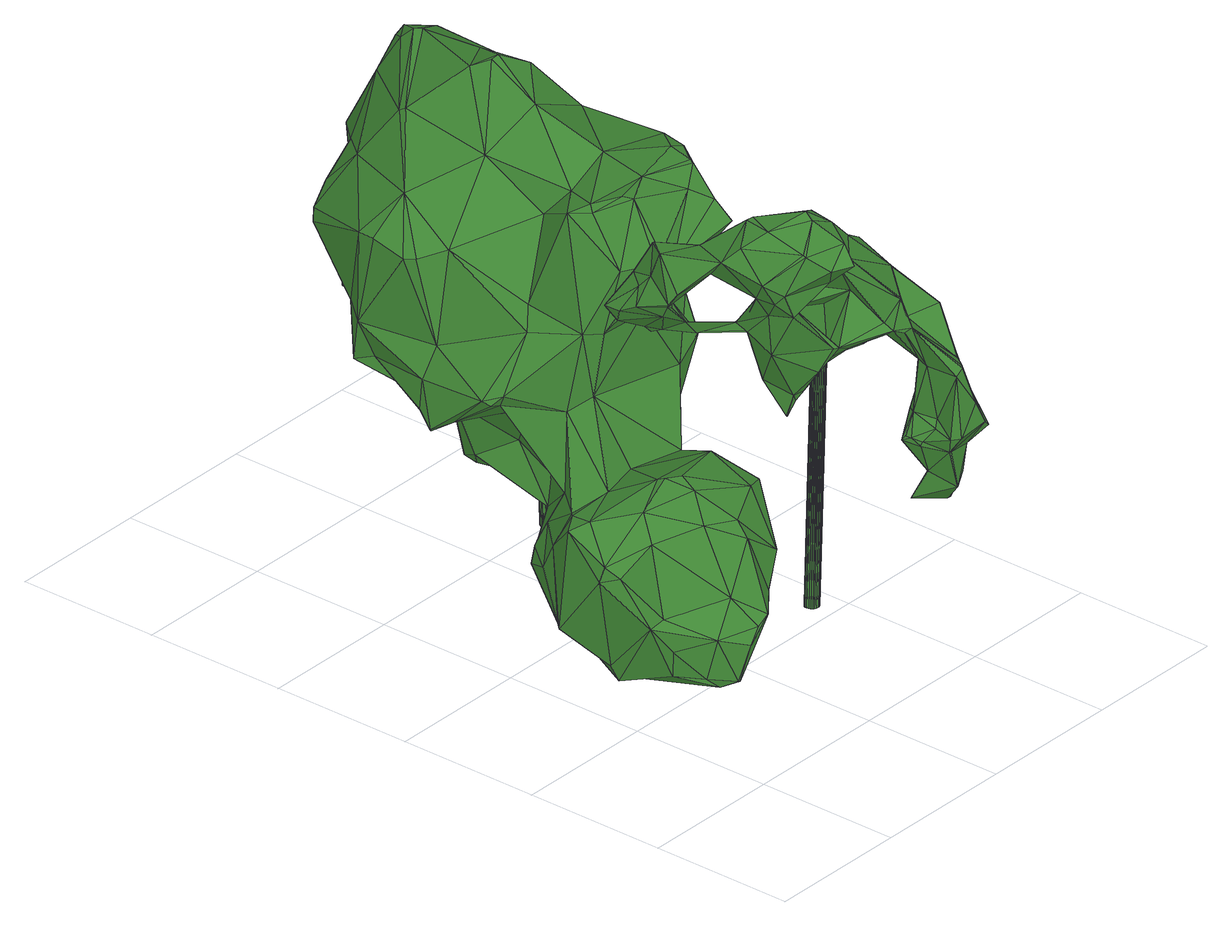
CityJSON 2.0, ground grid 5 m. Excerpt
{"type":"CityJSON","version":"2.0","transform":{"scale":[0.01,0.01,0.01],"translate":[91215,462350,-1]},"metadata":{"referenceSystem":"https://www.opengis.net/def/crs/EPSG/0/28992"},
"CityObjects":{
"tree1":{"type":"SolitaryVegetationObject","attributes":{"gtid":60,"crown_width_m":7.82,"crown_median_z":9.29,"trunk_H_m":9.91,"trunk_DBH_m":0.479,"trunk_radius_m":0.239,"trunk_base_height_m":-0.62,"original_gtid":"60"},"geometry":[{"type":"Solid","lod":"3","boundaries":[[[[0,1,2]],[[0,3,1]],[[4,5,6]],[[7,8,9]],[[10,11,12]],[[13,14,15]],[[16,17,18]],[[19,20,21]],[[12,20,19]],[[22,23,24]],[[25,26,27]],[[28,29,30]],[[28,30,31]],[[28,31,29]],[[31,32,33]],[[34,30,35]],[[36,37,38]],[[17,39,40]],[[41,42,25]],[[43,44,45]],[[15,46,8]],[[47,48,49]],[[50,49,48]],[[51,52,53]],[[54,55,56]],[[36,38,4]],[[55,57,56]],[[58,59,60]],[[39,17,16]],[[61,51,53]],[[62,63,61]],[[62,61,64]],[[65,39,16]],[[62,64,66]],[[67,68,69]],[[70,69,68]],[[9,36,7]],[[15,71,46]],[[15,14,71]],[[72,16,18]],[[72,65,16]],[[73,59,74]],[[75,76,77]],[[78,79,80]],[[81,82,80]],[[17,83,18]],[[72,18,83]],[[14,13,84]],[[42,41,85]],[[6,5,86]],[[70,87,88]],[[89,25,42]],[[89,42,83]],[[90,25,89]],[[91,92,93]],[[94,93,92]],[[51,61,63]],[[25,27,41]],[[27,95,41]],[[96,97,98]],[[99,100,101]],[[102,103,104]],[[65,104,103]],[[101,100,105]],[[84,106,23]],[[66,64,107]],[[8,108,109]],[[110,97,111]],[[50,112,113]],[[13,114,84]],[[115,114,13]],[[116,117,24]],[[118,39,119]],[[118,119,74]],[[120,93,121]],[[122,93,120]],[[123,32,31]],[[124,125,126]],[[124,126,127]],[[47,128,129]],[[45,130,81]],[[131,66,132]],[[110,128,133]],[[134,99,135]],[[24,106,116]],[[136,116,106]],[[96,98,127]],[[115,137,114]],[[117,22,24]],[[138,2,139]],[[78,82,140]],[[134,140,82]],[[141,128,142]],[[22,71,23]],[[40,118,83]],[[89,83,118]],[[5,143,144]],[[4,143,5]],[[8,109,15]],[[90,0,2]],[[53,43,61]],[[106,84,114]],[[106,114,136]],[[31,145,123]],[[137,136,114]],[[137,146,136]],[[147,148,57]],[[51,63,52]],[[62,52,63]],[[62,66,52]],[[52,66,131]],[[54,131,55]],[[61,43,64]],[[84,23,14]],[[87,70,149]],[[87,149,150]],[[151,58,152]],[[29,35,30]],[[102,10,152]],[[40,83,17]],[[65,103,119]],[[27,11,95]],[[131,53,52]],[[152,103,102]],[[54,53,131]],[[153,0,74]],[[74,0,90]],[[132,55,131]],[[57,55,132]],[[81,130,82]],[[154,82,130]],[[117,135,101]],[[117,101,22]],[[49,142,128]],[[49,128,47]],[[138,26,25]],[[121,93,94]],[[12,19,10]],[[155,26,29]],[[27,26,155]],[[10,19,3]],[[156,3,19]],[[111,97,129]],[[95,102,104]],[[157,158,142]],[[133,157,142]],[[94,158,121]],[[80,82,78]],[[87,159,160]],[[27,20,11]],[[161,105,100]],[[0,153,59]],[[134,154,99]],[[92,91,150]],[[116,123,117]],[[19,69,156]],[[162,163,164]],[[145,165,123]],[[166,167,13]],[[123,165,168]],[[25,90,138]],[[158,157,76]],[[157,141,169]],[[170,171,172]],[[88,160,173]],[[88,87,160]],[[71,98,46]],[[113,112,110]],[[113,49,50]],[[142,49,113]],[[174,175,91]],[[89,118,74]],[[13,167,115]],[[8,176,9]],[[37,9,176]],[[1,69,177]],[[1,156,69]],[[120,178,122]],[[113,133,142]],[[113,110,133]],[[178,175,174]],[[179,30,164]],[[175,160,159]],[[96,127,180]],[[132,66,181]],[[59,153,74]],[[124,127,125]],[[164,34,182]],[[15,180,166]],[[109,180,15]],[[183,68,171]],[[14,23,71]],[[138,90,2]],[[15,166,13]],[[167,184,115]],[[115,185,137]],[[184,185,115]],[[179,79,78]],[[38,37,186]],[[93,174,91]],[[183,184,94]],[[92,183,94]],[[137,185,146]],[[123,168,117]],[[99,154,100]],[[98,176,46]],[[8,46,176]],[[37,36,9]],[[34,162,182]],[[132,181,57]],[[121,158,76]],[[178,121,187]],[[178,187,160]],[[7,188,108]],[[98,97,176]],[[37,176,97]],[[136,146,32]],[[167,166,189]],[[160,75,77]],[[177,2,1]],[[139,190,162]],[[163,162,190]],[[164,182,162]],[[135,99,101]],[[80,45,81]],[[121,178,120]],[[134,82,154]],[[151,3,0]],[[103,60,73]],[[21,155,29]],[[0,59,58]],[[151,0,58]],[[1,3,156]],[[21,27,155]],[[160,191,43]],[[77,191,160]],[[47,129,188]],[[108,188,129]],[[101,105,127]],[[22,101,127]],[[158,141,142]],[[192,173,190]],[[19,193,33]],[[71,22,127]],[[71,127,98]],[[92,68,183]],[[10,3,151]],[[88,177,70]],[[184,171,185]],[[183,171,184]],[[6,36,4]],[[45,80,79]],[[161,76,169]],[[157,169,76]],[[164,194,147]],[[21,20,27]],[[171,195,172]],[[145,31,30]],[[169,126,125]],[[145,30,196]],[[179,196,30]],[[34,164,30]],[[194,148,147]],[[74,119,73]],[[95,85,41]],[[104,85,95]],[[136,32,116]],[[123,116,32]],[[32,185,197]],[[144,112,50]],[[4,38,143]],[[32,146,185]],[[97,110,186]],[[97,186,37]],[[47,188,86]],[[5,47,86]],[[45,44,130]],[[160,175,178]],[[143,186,144]],[[130,44,191]],[[143,38,186]],[[110,112,144]],[[110,144,186]],[[178,174,122]],[[179,147,79]],[[164,147,179]],[[177,69,70]],[[32,198,33]],[[157,133,128]],[[170,67,197]],[[89,74,90]],[[65,119,39]],[[75,187,121]],[[35,138,139]],[[88,139,177]],[[173,139,88]],[[2,177,139]],[[67,198,197]],[[10,102,11]],[[35,139,162]],[[75,160,187]],[[117,168,135]],[[24,23,106]],[[166,180,126]],[[125,105,161]],[[169,125,161]],[[127,105,125]],[[7,108,8]],[[179,199,196]],[[145,196,199]],[[173,160,148]],[[43,53,148]],[[43,148,160]],[[54,148,53]],[[148,163,173]],[[164,163,194]],[[148,194,163]],[[128,111,129]],[[109,108,129]],[[109,129,180]],[[54,56,148]],[[191,44,43]],[[148,56,57]],[[6,200,36]],[[86,200,6]],[[36,200,7]],[[135,168,140]],[[135,140,134]],[[91,175,150]],[[201,202,45]],[[107,202,201]],[[130,100,154]],[[163,190,173]],[[197,185,203]],[[197,203,170]],[[68,92,149]],[[170,68,67]],[[139,173,192]],[[32,197,198]],[[67,69,198]],[[69,19,198]],[[152,58,60]],[[19,33,198]],[[138,35,26]],[[26,35,29]],[[34,35,162]],[[140,165,145]],[[168,165,140]],[[121,76,75]],[[147,57,201]],[[161,77,76]],[[45,147,201]],[[45,79,147]],[[43,202,64]],[[45,202,43]],[[201,57,181]],[[39,118,40]],[[77,130,191]],[[68,149,70]],[[139,192,190]],[[102,95,11]],[[12,11,20]],[[5,48,47]],[[170,172,195]],[[151,152,10]],[[150,149,92]],[[127,126,180]],[[140,199,78]],[[166,126,169]],[[78,199,179]],[[145,199,140]],[[161,100,130]],[[128,141,157]],[[150,159,87]],[[167,189,184]],[[128,110,111]],[[94,184,189]],[[96,129,97]],[[180,129,96]],[[31,33,193]],[[19,21,193]],[[29,193,21]],[[31,193,29]],[[68,195,171]],[[170,195,68]],[[77,161,130]],[[83,85,72]],[[42,85,83]],[[144,50,48]],[[144,48,5]],[[171,170,203]],[[171,203,185]],[[103,73,119]],[[93,122,174]],[[158,189,141]],[[141,189,166]],[[166,169,141]],[[94,189,158]],[[104,65,85]],[[72,85,65]],[[59,73,60]],[[103,152,60]],[[7,200,188]],[[188,200,86]],[[175,159,150]],[[181,107,201]],[[66,107,181]],[[107,64,202]],[[204,205,206]],[[204,206,207]],[[207,206,208]],[[207,208,209]],[[206,205,210]],[[206,210,208]],[[208,210,211]],[[208,211,209]],[[210,205,212]],[[210,212,211]],[[211,212,213]],[[211,213,209]],[[212,205,214]],[[212,214,213]],[[213,214,215]],[[213,215,209]],[[214,205,216]],[[214,216,215]],[[215,216,217]],[[215,217,209]],[[216,205,218]],[[216,218,217]],[[217,218,219]],[[217,219,209]],[[218,205,220]],[[218,220,219]],[[219,220,221]],[[219,221,209]],[[220,205,222]],[[220,222,221]],[[221,222,223]],[[221,223,209]],[[222,205,224]],[[222,224,223]],[[223,224,225]],[[223,225,209]],[[224,205,226]],[[224,226,225]],[[225,226,227]],[[225,227,209]],[[226,205,228]],[[226,228,227]],[[227,228,229]],[[227,229,209]],[[228,205,230]],[[228,230,229]],[[229,230,231]],[[229,231,209]],[[230,205,232]],[[230,232,231]],[[231,232,233]],[[231,233,209]],[[232,205,234]],[[232,234,233]],[[233,234,235]],[[233,235,209]],[[234,205,236]],[[234,236,235]],[[235,236,237]],[[235,237,209]],[[236,205,238]],[[236,238,237]],[[237,238,239]],[[237,239,209]],[[238,205,240]],[[238,240,239]],[[239,240,241]],[[239,241,209]],[[240,205,242]],[[240,242,241]],[[241,242,243]],[[241,243,209]],[[242,205,244]],[[242,244,243]],[[243,244,245]],[[243,245,209]],[[244,205,246]],[[244,246,245]],[[245,246,247]],[[245,247,209]],[[246,205,248]],[[246,248,247]],[[247,248,249]],[[247,249,209]],[[248,205,250]],[[248,250,249]],[[249,250,251]],[[249,251,209]],[[250,205,252]],[[250,252,251]],[[251,252,253]],[[251,253,209]],[[252,205,204]],[[252,204,253]],[[253,204,207]],[[253,207,209]]]]}]},
"tree2":{"type":"SolitaryVegetationObject","attributes":{"gtid":61,"crown_width_m":14.91,"crown_median_z":4.48,"trunk_H_m":5.34,"trunk_DBH_m":0.631,"trunk_radius_m":0.315,"trunk_base_height_m":-0.86,"original_gtid":"61"},"geometry":[{"type":"Solid","lod":"3","boundaries":[[[[254,255,256]],[[254,256,257]],[[258,259,260]],[[258,260,261]],[[262,263,264]],[[265,263,262]],[[266,267,268]],[[269,270,271]],[[272,273,274]],[[272,274,275]],[[276,277,278]],[[279,280,281]],[[282,257,256]],[[282,256,283]],[[284,285,286]],[[287,288,289]],[[287,289,290]],[[291,292,293]],[[294,295,296]],[[297,298,299]],[[300,301,302]],[[303,304,305]],[[285,259,258]],[[306,307,308]],[[309,307,306]],[[299,310,311]],[[283,255,312]],[[313,259,314]],[[315,293,316]],[[317,318,319]],[[280,320,281]],[[321,304,322]],[[321,322,323]],[[324,307,325]],[[312,326,283]],[[327,283,326]],[[328,295,329]],[[330,331,329]],[[323,332,321]],[[285,333,259]],[[286,285,258]],[[334,335,336]],[[334,336,337]],[[338,339,340]],[[341,342,343]],[[266,344,345]],[[346,347,348]],[[349,305,350]],[[328,296,295]],[[328,351,296]],[[266,345,267]],[[352,267,345]],[[353,327,326]],[[354,291,355]],[[299,311,356]],[[258,357,286]],[[261,357,258]],[[313,358,359]],[[360,361,362]],[[363,364,365]],[[366,367,368]],[[294,369,370]],[[371,275,349]],[[372,373,374]],[[375,376,377]],[[378,276,341]],[[276,378,279]],[[303,349,275]],[[379,298,380]],[[338,265,381]],[[340,265,338]],[[357,382,286]],[[357,383,384]],[[385,369,386]],[[387,369,385]],[[388,376,389]],[[303,305,349]],[[377,376,390]],[[372,391,392]],[[372,380,391]],[[388,335,376]],[[310,298,379]],[[393,376,394]],[[335,334,385]],[[357,282,383]],[[395,396,397]],[[398,397,396]],[[308,399,309]],[[309,306,308]],[[269,271,400]],[[312,255,401]],[[402,348,347]],[[379,380,403]],[[392,404,373]],[[392,269,404]],[[316,405,340]],[[405,406,340]],[[340,406,265]],[[300,295,301]],[[381,265,262]],[[407,332,323]],[[408,273,409]],[[392,391,269]],[[355,410,411]],[[379,403,412]],[[260,403,261]],[[413,414,264]],[[280,415,320]],[[416,417,418]],[[350,419,349]],[[330,420,421]],[[264,421,420]],[[422,423,424]],[[420,329,295]],[[425,324,325]],[[425,325,341]],[[310,299,298]],[[360,362,314]],[[333,360,314]],[[285,426,333]],[[360,333,426]],[[305,304,350]],[[353,427,428]],[[353,428,384]],[[429,430,431]],[[277,417,432]],[[380,298,297]],[[380,297,433]],[[313,412,260]],[[313,260,259]],[[259,333,314]],[[378,343,434]],[[378,341,343]],[[435,261,403]],[[276,278,341]],[[284,436,285]],[[433,437,270]],[[297,437,433]],[[310,379,313]],[[313,379,412]],[[315,438,291]],[[418,290,397]],[[271,439,400]],[[342,422,343]],[[434,343,422]],[[323,440,377]],[[322,440,323]],[[369,294,296]],[[441,442,427]],[[377,440,375]],[[323,377,407]],[[402,443,348]],[[402,444,443]],[[393,407,390]],[[393,390,376]],[[413,381,414]],[[445,446,447]],[[445,448,446]],[[265,406,263]],[[406,405,263]],[[429,431,449]],[[440,408,375]],[[440,273,408]],[[377,390,407]],[[284,450,451]],[[279,277,276]],[[281,277,279]],[[371,272,275]],[[398,396,452]],[[453,454,288]],[[269,400,404]],[[455,418,415]],[[351,386,369]],[[453,456,454]],[[457,354,458]],[[453,347,456]],[[347,459,456]],[[459,454,456]],[[453,332,402]],[[347,453,402]],[[321,332,453]],[[407,393,332]],[[402,332,393]],[[402,393,444]],[[267,352,268]],[[293,441,316]],[[444,393,394]],[[394,376,335]],[[460,461,263]],[[401,461,460]],[[445,384,448]],[[462,446,463]],[[261,282,357]],[[436,268,352]],[[284,451,436]],[[303,275,274]],[[304,303,274]],[[388,389,411]],[[309,325,307]],[[285,436,464]],[[285,464,426]],[[431,351,449]],[[464,436,352]],[[465,466,428]],[[415,417,320]],[[384,428,463]],[[302,420,300]],[[284,382,450]],[[467,324,463]],[[468,319,318]],[[342,309,371]],[[425,278,432]],[[281,320,277]],[[384,445,357]],[[382,357,445]],[[366,424,423]],[[368,424,366]],[[418,417,415]],[[437,469,270]],[[400,470,471]],[[472,411,410]],[[345,473,352]],[[387,385,334]],[[387,334,337]],[[277,432,278]],[[474,257,282]],[[464,473,426]],[[283,256,255]],[[452,396,395]],[[475,370,337]],[[454,289,288]],[[476,449,328]],[[463,466,467]],[[451,266,268]],[[464,352,473]],[[344,271,270]],[[257,474,372]],[[380,372,474]],[[460,312,401]],[[477,290,418]],[[341,278,425]],[[475,294,370]],[[447,446,462]],[[437,478,469]],[[321,350,304]],[[453,350,321]],[[479,299,356]],[[319,395,317]],[[346,430,429]],[[421,461,401]],[[421,264,461]],[[369,296,351]],[[421,401,255]],[[335,480,336]],[[388,480,335]],[[350,453,287]],[[475,336,480]],[[475,337,336]],[[449,476,481]],[[476,459,481]],[[482,483,273]],[[425,462,324]],[[463,324,462]],[[395,290,289]],[[459,347,481]],[[484,485,486]],[[425,432,447]],[[263,461,264]],[[302,413,264]],[[326,487,353]],[[428,354,457]],[[477,418,455]],[[477,287,290]],[[316,339,315]],[[340,339,316]],[[351,431,386]],[[451,450,382]],[[400,439,470]],[[287,477,488]],[[272,399,482]],[[389,489,411]],[[386,490,385]],[[485,411,489]],[[485,489,486]],[[444,490,443]],[[394,490,444]],[[451,382,445]],[[286,382,284]],[[451,268,436]],[[344,266,439]],[[437,299,478]],[[299,437,297]],[[412,403,260]],[[447,432,416]],[[257,374,254]],[[374,471,254]],[[270,269,433]],[[294,472,301]],[[381,262,414]],[[389,483,489]],[[482,399,483]],[[384,383,327]],[[384,327,353]],[[316,441,491]],[[483,389,492]],[[483,492,409]],[[397,290,395]],[[272,482,273]],[[491,487,312]],[[326,312,487]],[[320,417,277]],[[420,295,300]],[[328,449,351]],[[491,441,427]],[[316,263,405]],[[374,404,471]],[[416,432,417]],[[372,374,257]],[[344,439,271]],[[264,420,302]],[[328,329,331]],[[338,472,410]],[[459,289,454]],[[317,289,459]],[[460,263,491]],[[460,491,312]],[[491,263,316]],[[270,469,344]],[[368,367,280]],[[273,440,322]],[[433,269,391]],[[471,493,364]],[[273,483,409]],[[399,489,483]],[[428,457,465]],[[273,322,274]],[[455,488,477]],[[481,346,429]],[[346,481,347]],[[429,449,481]],[[371,423,342]],[[349,423,371]],[[342,423,422]],[[366,419,455]],[[423,349,419]],[[327,383,283]],[[282,283,383]],[[345,469,494]],[[314,358,313]],[[264,414,262]],[[368,280,424]],[[279,424,280]],[[488,455,419]],[[488,419,350]],[[422,424,434]],[[378,424,279]],[[434,424,378]],[[448,463,446]],[[381,413,338]],[[490,495,443]],[[484,355,485]],[[399,486,489]],[[363,365,496]],[[471,364,497]],[[471,497,254]],[[471,404,400]],[[373,404,374]],[[373,372,392]],[[453,288,287]],[[411,472,480]],[[411,480,388]],[[415,280,367]],[[344,469,345]],[[335,490,394]],[[385,490,335]],[[472,475,480]],[[294,475,472]],[[299,479,478]],[[255,254,498]],[[254,499,498]],[[328,331,363]],[[328,363,476]],[[476,500,459]],[[498,331,330]],[[421,498,330]],[[387,370,369]],[[387,337,370]],[[395,289,317]],[[452,395,319]],[[355,291,410]],[[415,367,455]],[[455,367,366]],[[469,478,494]],[[356,311,359]],[[313,359,310]],[[311,310,359]],[[463,428,466]],[[315,291,293]],[[494,473,345]],[[338,410,438]],[[438,410,291]],[[474,435,380]],[[324,467,307]],[[354,355,458]],[[474,282,435]],[[282,261,435]],[[365,452,496]],[[319,468,452]],[[496,452,468]],[[397,470,418]],[[416,470,439]],[[418,470,416]],[[408,492,375]],[[467,501,502]],[[307,467,502]],[[503,318,500]],[[409,492,408]],[[465,457,501]],[[292,291,354]],[[504,484,501]],[[355,484,504]],[[254,497,499]],[[448,384,463]],[[363,499,364]],[[497,364,499]],[[494,479,505]],[[478,479,494]],[[425,447,462]],[[255,498,421]],[[504,458,355]],[[294,301,295]],[[491,427,487]],[[353,487,427]],[[423,419,366]],[[287,488,350]],[[473,494,505]],[[503,500,476]],[[386,431,430]],[[342,325,309]],[[426,505,360]],[[473,505,426]],[[505,361,360]],[[484,308,501]],[[486,308,484]],[[467,466,501]],[[292,354,428]],[[308,486,399]],[[341,325,342]],[[371,309,272]],[[433,391,380]],[[376,492,389]],[[375,492,376]],[[411,485,355]],[[465,501,466]],[[272,309,399]],[[304,274,322]],[[338,301,472]],[[338,413,301]],[[302,301,413]],[[398,470,397]],[[416,439,506]],[[266,506,439]],[[315,339,438]],[[471,470,398]],[[504,501,458]],[[438,339,338]],[[451,506,266]],[[445,506,451]],[[445,416,506]],[[445,447,416]],[[380,435,403]],[[308,307,502]],[[308,502,501]],[[364,493,365]],[[457,458,501]],[[365,493,452]],[[452,493,398]],[[471,398,493]],[[499,331,498]],[[363,331,499]],[[330,329,420]],[[496,507,363]],[[468,507,496]],[[292,428,442]],[[428,427,442]],[[503,507,318]],[[318,507,468]],[[363,507,476]],[[441,293,442]],[[292,442,293]],[[476,507,503]],[[443,495,348]],[[508,386,495]],[[508,495,490]],[[508,490,386]],[[361,356,362]],[[505,356,361]],[[479,356,505]],[[314,362,358]],[[356,358,362]],[[356,359,358]],[[346,348,495]],[[430,346,495]],[[430,495,386]],[[317,500,318]],[[459,500,317]],[[509,510,511]],[[509,511,512]],[[512,511,513]],[[512,513,514]],[[511,510,515]],[[511,515,513]],[[513,515,516]],[[513,516,514]],[[515,510,517]],[[515,517,516]],[[516,517,518]],[[516,518,514]],[[517,510,519]],[[517,519,518]],[[518,519,520]],[[518,520,514]],[[519,510,521]],[[519,521,520]],[[520,521,522]],[[520,522,514]],[[521,510,523]],[[521,523,522]],[[522,523,524]],[[522,524,514]],[[523,510,525]],[[523,525,524]],[[524,525,526]],[[524,526,514]],[[525,510,527]],[[525,527,526]],[[526,527,528]],[[526,528,514]],[[527,510,529]],[[527,529,528]],[[528,529,530]],[[528,530,514]],[[529,510,531]],[[529,531,530]],[[530,531,532]],[[530,532,514]],[[531,510,533]],[[531,533,532]],[[532,533,534]],[[532,534,514]],[[533,510,535]],[[533,535,534]],[[534,535,536]],[[534,536,514]],[[535,510,537]],[[535,537,536]],[[536,537,538]],[[536,538,514]],[[537,510,539]],[[537,539,538]],[[538,539,540]],[[538,540,514]],[[539,510,541]],[[539,541,540]],[[540,541,542]],[[540,542,514]],[[541,510,543]],[[541,543,542]],[[542,543,544]],[[542,544,514]],[[543,510,545]],[[543,545,544]],[[544,545,546]],[[544,546,514]],[[545,510,547]],[[545,547,546]],[[546,547,548]],[[546,548,514]],[[547,510,549]],[[547,549,548]],[[548,549,550]],[[548,550,514]],[[549,510,551]],[[549,551,550]],[[550,551,552]],[[550,552,514]],[[551,510,553]],[[551,553,552]],[[552,553,554]],[[552,554,514]],[[553,510,555]],[[553,555,554]],[[554,555,556]],[[554,556,514]],[[555,510,557]],[[555,557,556]],[[556,557,558]],[[556,558,514]],[[557,510,509]],[[557,509,558]],[[558,509,512]],[[558,512,514]]]]}]}
},
"vertices":[
[1047,284,748],[1050,265,939],[1113,285,921],[1044,228,929],[449,1001,1121],[454,955,1082],[446,999,1121],[492,857,1257],[476,807,1361],[522,873,1355],[1049,112,932],[1125,101,812],[1082,117,945],[604,510,1300],[584,577,1416],[542,620,1370],[1110,199,447],[1132,208,440],[1131,205,441],[988,238,1084],[1096,132,946],[1111,161,952],[734,654,1433],[683,552,1440],[804,503,1476],[1150,213,767],[1163,289,915],[1154,158,845],[1081,363,1016],[1179,288,1070],[1163,487,1071],[1083,400,1200],[879,395,1318],[979,275,1179],[1229,515,1006],[1195,456,986],[530,956,1220],[592,945,1257],[533,956,1218],[1020,269,462],[1117,228,474],[1174,90,718],[1151,154,685],[1087,777,858],[1105,703,965],[1137,774,1037],[616,767,1344],[495,810,1130],[524,907,1047],[565,872,1031],[551,903,1019],[1126,838,749],[1153,833,748],[1127,800,749],[1189,754,780],[1272,745,792],[1238,716,823],[1274,706,846],[1033,183,731],[999,251,688],[1004,209,688],[1094,825,795],[1138,839,767],[1129,840,751],[1124,833,826],[1060,119,538],[1203,801,758],[948,315,1091],[799,369,1050],[957,287,1070],[920,430,972],[709,658,1432],[1124,151,554],[1000,214,672],[997,286,669],[860,669,930],[826,630,990],[919,696,981],[1165,782,1166],[1158,758,1061],[1163,816,1134],[1044,876,1058],[1038,800,1130],[1159,200,510],[693,421,1402],[1130,141,653],[434,933,1132],[881,483,922],[1069,543,944],[1092,201,665],[1073,317,740],[784,493,861],[762,418,963],[757,513,849],[687,541,1010],[1151,86,740],[649,762,1310],[614,883,1258],[642,787,1323],[891,778,1311],[882,728,1184],[844,669,1350],[1021,69,743],[1017,113,682],[1021,112,681],[851,620,1315],[797,474,1459],[1171,789,830],[447,750,1215],[461,726,1252],[585,852,1130],[558,828,1127],[553,904,1021],[568,874,1032],[694,412,1396],[651,459,1261],[886,470,1416],[888,553,1425],[1034,214,573],[1031,211,574],[752,538,770],[751,630,864],[751,534,770],[978,484,1324],[693,544,1340],[817,548,1201],[639,560,1228],[708,666,1339],[588,799,1075],[483,781,1180],[968,753,1064],[1202,798,755],[1273,748,794],[623,784,1030],[956,768,1294],[909,640,1352],[841,383,1393],[747,357,1342],[1161,291,914],[1176,476,941],[1024,694,1260],[674,673,1082],[620,782,1029],[476,971,1105],[523,926,1059],[1098,540,1242],[815,322,1346],[1136,714,997],[1139,713,873],[857,457,956],[826,481,898],[1058,198,749],[1006,101,733],[1001,275,685],[897,783,1181],[1147,198,947],[976,258,1064],[677,676,1081],[686,637,1056],[850,506,894],[964,604,841],[860,649,1130],[1226,488,870],[1157,522,873],[1218,544,1003],[1010,583,1200],[635,559,1226],[644,493,1224],[926,611,1351],[715,651,1109],[960,460,1148],[776,532,1141],[947,553,1071],[1100,524,871],[774,519,821],[814,501,868],[524,870,1357],[1022,367,998],[777,522,822],[1140,612,1079],[578,691,1289],[1247,747,822],[1223,538,1001],[779,373,1053],[683,451,1177],[801,407,1265],[561,914,1181],[849,509,895],[439,869,1168],[677,544,1153],[1157,519,875],[1077,691,949],[1128,522,878],[1051,313,1069],[1107,700,966],[804,422,1028],[1125,600,1084],[861,419,1284],[976,275,1177],[1083,688,1132],[482,896,1212],[1182,753,854],[1137,788,843],[818,544,1200],[914,552,38],[890,552,38],[913,558,38],[928,533,1029],[927,539,1029],[904,533,1029],[911,564,38],[925,545,1029],[907,569,38],[921,549,1030],[902,572,38],[916,553,1030],[897,575,38],[911,556,1030],[890,576,38],[904,557,1030],[884,575,39],[898,556,1030],[878,573,39],[892,554,1030],[873,569,39],[887,550,1030],[869,564,39],[883,545,1030],[867,559,38],[881,540,1030],[866,552,38],[880,533,1030],[867,546,38],[881,527,1030],[869,540,38],[883,521,1030],[873,535,38],[887,516,1029],[878,532,38],[892,512,1029],[883,529,38],[897,510,1029],[890,528,38],[904,509,1029],[896,529,37],[910,510,1029],[902,531,37],[916,512,1029],[907,535,37],[921,516,1029],[910,540,37],[924,521,1029],[913,545,38],[927,526,1029],
[650,1395,176],[859,1592,108],[746,1295,104],[544,1223,95],[686,655,160],[477,483,130],[426,520,115],[564,806,100],[1197,2043,128],[1235,1890,93],[1014,1947,101],[1293,1965,103],[458,802,580],[463,774,591],[505,742,592],[258,1045,344],[177,918,480],[253,964,483],[1116,1741,1260],[1166,2006,1302],[976,1934,1440],[986,1742,1455],[1010,1035,1229],[748,983,1127],[1023,978,1167],[942,1084,1276],[727,1117,1325],[716,1002,1180],[740,1091,122],[800,1287,105],[772,662,493],[653,493,362],[776,716,301],[450,1618,1083],[375,1685,1059],[402,1625,767],[483,1337,884],[1172,1804,365],[1256,1681,194],[1346,1652,199],[959,2290,467],[826,2051,506],[784,2150,490],[58,652,160],[61,620,118],[35,474,363],[902,1938,477],[1038,2062,511],[1040,1988,200],[895,1793,1505],[835,1857,1467],[866,1795,1498],[1098,1497,982],[1166,1461,899],[1164,1547,869],[1155,1555,1187],[108,448,178],[93,434,274],[951,1525,110],[210,346,131],[238,290,161],[1383,1695,222],[1376,1743,136],[344,1634,670],[331,1633,571],[310,1575,530],[689,997,1158],[703,1999,1326],[979,2162,1419],[966,2188,1416],[1195,1360,853],[1111,1342,1107],[1014,1408,129],[1018,1381,137],[636,1909,528],[798,1790,427],[745,1803,163],[612,1747,461],[701,2023,1311],[516,411,312],[1015,2421,616],[1073,2413,840],[1064,2401,579],[1088,2500,410],[1263,2034,300],[1318,1851,278],[1328,1935,117],[1095,1167,1174],[1112,1323,1308],[1086,1221,1314],[230,878,504],[331,751,540],[534,2224,918],[388,1923,1060],[556,2240,952],[843,1605,1424],[680,1666,1296],[755,2160,502],[486,680,574],[1054,1389,153],[996,1698,363],[989,1855,607],[195,344,301],[801,932,310],[231,291,163],[181,376,161],[323,251,374],[283,256,346],[249,257,295],[554,1720,482],[667,1489,469],[406,1542,541],[670,1241,1286],[652,1219,1272],[720,1158,1321],[909,2333,421],[1088,2493,409],[1108,1642,1287],[346,1206,184],[379,1220,224],[407,1229,237],[1165,2248,1179],[1100,2395,1006],[1062,2305,1343],[1028,1135,1310],[120,582,114],[221,907,97],[1203,2099,162],[777,813,473],[876,1234,191],[988,1203,335],[914,2427,601],[771,2314,665],[991,2490,391],[1111,2388,869],[1067,2258,933],[1020,2304,1327],[176,959,143],[272,1097,243],[917,2293,1254],[977,2463,980],[316,1377,702],[320,1342,695],[343,1312,729],[354,1336,686],[1139,1753,1057],[312,1018,445],[896,1617,103],[635,2135,1144],[352,817,102],[422,1205,296],[1323,1892,94],[1326,1925,92],[950,2226,1379],[1202,2188,1183],[1199,2148,1167],[1097,2047,573],[1149,2095,689],[274,524,109],[1106,2043,176],[1159,2052,137],[620,1083,1129],[580,1154,684],[596,1127,906],[533,1158,920],[733,1372,1256],[862,1912,205],[779,1783,128],[1031,1225,1335],[883,1369,1327],[832,1174,1335],[1050,1173,974],[501,480,474],[1124,1449,191],[1114,1415,306],[568,2111,786],[599,2191,826],[677,2167,640],[750,1098,926],[157,937,139],[1031,1151,1314],[480,864,96],[688,622,520],[151,775,363],[1271,1864,356],[401,948,507],[1110,2215,1351],[1300,1648,177],[1298,1648,183],[622,2247,1016],[755,2259,1098],[818,1007,445],[941,1140,606],[912,1093,673],[931,1155,585],[587,1990,568],[769,789,502],[735,820,548],[375,1536,542],[493,1831,1184],[362,1724,1051],[615,1289,1260],[373,1852,1070],[1100,1419,546],[843,1695,573],[374,1914,755],[1157,1810,116],[1066,1876,102],[1048,1383,717],[1218,1275,575],[524,539,505],[1205,1460,574],[1223,1424,588],[1205,1396,829],[315,1574,525],[161,761,417],[515,1207,639],[499,1201,364],[1160,2139,599],[418,585,515],[487,1136,118],[1084,2378,514],[394,1947,604],[559,1396,926],[178,715,386],[88,468,377],[1116,2304,640],[457,2012,758],[1077,1858,1224],[1161,2087,1116],[1120,1724,919],[1013,1988,868],[1137,1741,967],[1079,1444,161],[694,1447,1164],[1040,2022,973],[903,2388,905],[1250,1676,154],[1177,2228,1163],[535,1279,633],[287,681,471],[657,2207,852],[383,1581,536],[704,1426,254],[728,1745,191],[777,1616,271],[406,1874,634],[1129,1492,708],[1180,1497,867],[398,1696,576],[961,1668,817],[297,377,394],[569,999,493],[459,1714,533],[689,2202,851],[821,1502,15],[790,1502,14],[820,1511,16],[798,1494,549],[796,1503,549],[766,1494,548],[817,1518,15],[793,1510,549],[812,1525,15],[788,1517,549],[805,1529,15],[782,1522,549],[798,1533,15],[774,1525,549],[790,1534,14],[766,1526,548],[781,1532,14],[757,1524,548],[774,1529,14],[750,1521,547],[767,1524,13],[743,1516,547],[762,1517,13],[739,1509,547],[759,1510,13],[736,1502,547],[758,1502,13],[735,1493,546],[760,1493,13],[736,1485,546],[763,1486,13],[739,1478,546],[768,1479,13],[744,1471,546],[775,1474,13],[751,1466,547],[782,1471,13],[758,1463,547],[790,1470,14],[767,1462,547],[799,1472,14],[775,1464,548],[806,1475,14],[782,1467,548],[813,1480,15],[789,1472,548],[818,1487,15],[794,1479,549],[821,1494,15],[797,1486,549]
]}
